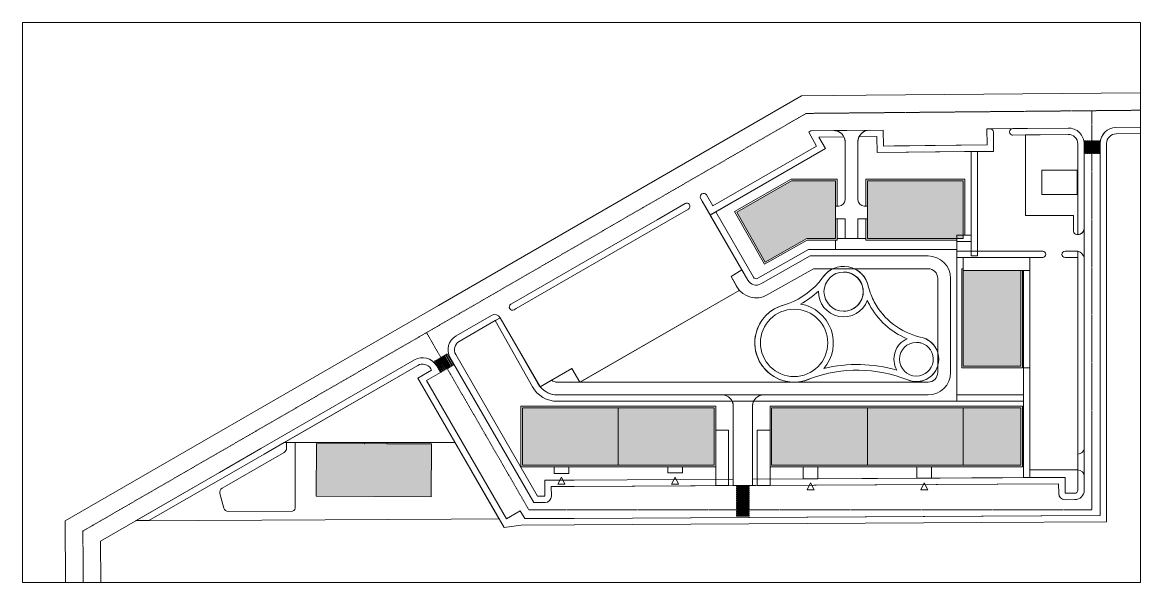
# Model space of a CAD drawing. Header units: millimetres. Extents: x 18162 to 7085488, y 72188 to 247925.
# Drawn here: x 4367443 to 4717493, y 72524 to 247925 of the extents above; entities that cross this region are included whole.
import ezdxf

# ---------------------------------------------------------------- set-up
doc = ezdxf.new("R2010")
doc.units = ezdxf.units.MM
doc.header["$MEASUREMENT"] = 0
doc.linetypes.add('Hidden Line', pattern=[317.5, 211.666667, -105.833333])
doc.layers.add('RENDER_REAL (5)_3_00 ET', color=7, linetype='Continuous')
doc.layers.add('RENDER_REAL (5)_3_Drawing & Figure', color=7, linetype='Continuous')

msp = doc.modelspace()

# ---------------------------------------------------------------- hatches: boundary and pattern name
at = {"layer": 'RENDER_REAL (5)_3_Drawing & Figure', "linetype": 'Continuous', "lineweight": 0}
for points in [[(4621977.5, 198287.8), (4608217.1, 198287.8), (4591039.9, 188519.2), (4599938.2, 172872.4), (4612977.4, 180287.8), (4621977.5, 180287.8)], [(4661977.5, 198287.8), (4631977.5, 198287.8), (4631977.5, 180287.8), (4661977.5, 180287.8)], [(4679977.5, 170288.2), (4661977.5, 170288.2), (4661977.5, 140288.2), (4679977.5, 140288.2)], [(4553977.5, 109288.6), (4553977.5, 127288.6), (4523977.5, 127288.6), (4523977.5, 109288.6)], [(4583977.5, 109288.6), (4583977.5, 127288.6), (4553977.5, 127288.6), (4553977.5, 109288.6)], [(4631977.5, 109288.6), (4631977.5, 127288.6), (4601977.5, 127288.6), (4601977.5, 109288.6)], [(4661977.5, 109288.6), (4661977.5, 127288.6), (4631977.5, 127288.6), (4631977.5, 109288.6)], [(4661977.5, 127288.6), (4661977.5, 109288.6), (4679977.5, 109288.6), (4679977.5, 127288.6)], [(4495497.9, 115933.7), (4459498.2, 116077.3), (4459432.4, 99577.4), (4495432.1, 99433.8)]]:
    msp.add_hatch(color=27, dxfattribs=at).paths.add_polyline_path(points)

# ---------------------------------------------------------------- linework, layer by layer
at = {"layer": 'RENDER_REAL (5)_3_00 ET', "color": 7, "linetype": 'Continuous', "lineweight": 5, "flags": 128}
msp.add_lwpolyline([(4717493.3, 225912.6), (4631585.3, 225101.1), (4611287.8, 224909.4), (4497690.4, 159308.9), (4484700.7, 151807.6), (4380872.4, 91848.6), (4380997.7, 72524.1)], dxfattribs=at)
at = {"layer": 'RENDER_REAL (5)_3_00 ET', "color": 8, "linetype": 'Hidden Line', "lineweight": 13, "flags": 128}
for points in [[(4717493.3, 220412.3), (4631637.3, 219601.3), (4612785.9, 219423.3), (4500440.8, 154546), (4487451.2, 147044.7), (4386393, 88685.5), (4386497.8, 72524.1)], [(4493946, 150795.4), (4525959.4, 95359.2), (4702193.4, 95359.2), (4702193.4, 220267.8)]]:
    msp.add_lwpolyline(points, dxfattribs=at)
at = {"layer": 'RENDER_REAL (5)_3_00 ET', "color": 7, "linetype": 'Continuous', "lineweight": 5, "flags": 128}
for points in [[(4391998, 72524.1), (4391913.6, 85522.3), (4429127.9, 107012.9), (4442117.6, 114514.2), (4490201.7, 142281.9, -0.41421356), (4497032, 140452.4), (4498282.2, 138287.5), (4493952.3, 135787), (4518956.6, 92488.2), (4523286.5, 94988.7), (4524689.5, 92559), (4540169.5, 92643.6), (4540223.9, 92643.9), (4704834.1, 93543.4), (4704832.4, 210013.3, -0.41093742), (4709776.3, 215013.1), (4717493.3, 215099.6)], [(4717493.3, 215099.6), (4709776.3, 215013.1, 0.40329022), (4704834.1, 210144.5), (4704834.1, 202074.7), (4704834.1, 93538.2), (4667706, 93337.1), (4540223.9, 92643.9), (4540169.5, 92643.6), (4524689.5, 92559), (4523286.5, 94988.7), (4518956.6, 92488.2), (4493952.3, 135787), (4498282.2, 138287.5), (4497032, 140452.4, 0.41421356), (4490201.7, 142281.9), (4442117.6, 114514.2), (4429127.9, 107012.9), (4403070.6, 91965.2), (4407069.9, 91965.2), (4430128.1, 105280.9), (4443117.7, 112782.2), (4491201.8, 140549.9, -0.41421356), (4495300, 139452.2), (4495550.1, 139019.3), (4491220.2, 136518.8), (4518224.8, 89756.1), (4523538.6, 90552.7), (4540180.4, 90643.6), (4540234.8, 90643.9), (4667706, 91340.5), (4706834.1, 91554.3), (4706832.5, 202074.7), (4706832.4, 210013.3, -0.41093742), (4709798.7, 213013.2), (4717493.3, 213099.5)]]:
    msp.add_lwpolyline(points, format="xyb", dxfattribs=at)
for points in [[(4694776.3, 214844.9, -0.41749732), (4699832.4, 209845.3), (4699833.9, 104489), (4699834, 101499.8, -0.4126183), (4696850.4, 98499.8), (4693861.2, 98483.5, -0.41421356), (4691850.3, 100472.6), (4691834, 103468), (4540169.3, 102643.7), (4533022.3, 102608.9), (4533038.7, 99604.7, -0.41421356), (4531049.6, 97593.8), (4527566.8, 97574.8), (4501361.9, 142952.8, -0.41421356), (4503191.3, 149783.1), (4514299.6, 156198, -0.41420588), (4517031.7, 155466.2), (4529545.6, 133823.6), (4539492.6, 139567.8), (4541993, 135237.9), (4591786.6, 163992.8), (4589286.2, 168322.7), (4592693.7, 170420.6), (4580248, 191972.4), (4579747.9, 192838.4, -0.39359746), (4580177.4, 194241.2, -0.39359745), (4581607.2, 193912.1), (4583607.5, 190448.2), (4616081.6, 209201.4), (4613581.2, 213531.3), (4614293, 213942.4), (4636900.7, 214195.9), (4636956.8, 209196.2), (4640296.6, 209233.6), (4669454.7, 209560.6), (4669398.7, 214560.3)], [(4671420.6, 213571.7, 0.41750165), (4670409.4, 214571.6), (4669398.7, 214560.3), (4669454.7, 209560.6), (4636956.8, 209196.2), (4636900.7, 214195.9), (4614293, 213942.4), (4613581.2, 213531.3), (4616081.6, 209201.4), (4583607.5, 190448.2), (4581607.2, 193912.1, 0.93150227), (4579747.9, 192838.4), (4580248, 191972.4), (4582748.4, 187642.6), (4618813.7, 208469.6), (4616792.2, 211970.3), (4624623.3, 212058.1, 0.28666972), (4621478, 214022.9), (4632476.6, 214146.2, 0.28502426), (4629320.7, 212110.7), (4634923.2, 212173.6), (4634979.3, 207173.9), (4671476.7, 207583.2), (4671420.6, 212582.8)], [(4632476.6, 214146.2), (4621478, 214022.9, -0.41421356), (4624978, 210522.9), (4624978, 192387.8, -0.41421356), (4622978, 190387.8), (4621977.5, 190387.8), (4621977.5, 186387.8), (4624978, 186387.8), (4624978, 180287.8), (4628978, 180287.8), (4628978, 186387.8), (4631977.5, 186387.8), (4631977.5, 190387.8), (4630978, 190387.8, -0.41421356), (4628978, 192387.8), (4628978, 210522.9, -0.41421356)], [(4676477.5, 213650.8, -0.4109331), (4677466.3, 214650.8), (4670409.4, 214571.6, -0.41750165), (4671420.6, 213571.7), (4671420.6, 212582.8), (4671420.6, 207508), (4666477.5, 207508), (4666477.5, 185008), (4666477.5, 176288.2), (4686832.8, 176288.2, -1), (4686832.8, 174288.2), (4682832.8, 174288.2), (4682832.8, 107788.2), (4697832.8, 107788.2, -0.41420924), (4699833.9, 105788.2), (4699833.8, 114788.2, -0.41421789), (4697833.8, 112788.2), (4697832.8, 174288.2), (4693832.8, 174288.2, -1), (4693832.8, 176288.2), (4696477.5, 176288.2), (4697832.9, 176288.2, -0.26555959), (4699832.9, 174288.2), (4699832.8, 183508, -0.41421668), (4697832.8, 181508), (4697477.5, 181508, -0.41421356), (4696477.5, 182508), (4696477.5, 187508), (4681477.5, 187508), (4681477.5, 207508), (4681476.3, 212695.6), (4677476.8, 212650.8, -0.41421356), (4676477.5, 213582.8)], [(4699832.4, 209845.3, 0.41749732), (4694776.3, 214844.9), (4677466.3, 214650.8, 0.4109331), (4676477.5, 213650.8), (4676477.5, 213582.8, 0.40048949), (4677431.3, 212650.2), (4694798.7, 212845, -0.41749732), (4697832.4, 209845.2), (4697832.8, 181508, 0.41283602), (4699832.8, 183498.6)], [(4624978, 210522.9, 0.11400643), (4624623.3, 212058.1), (4616792.2, 211970.3), (4618813.7, 208469.6), (4584481.7, 188643.5), (4596306.9, 168166.4, 0.41227876), (4597667.2, 167797.2), (4613506.3, 176787.8), (4621977.5, 176787.8), (4621977.5, 179787.8), (4613109.6, 179787.8), (4599750.7, 172190.6), (4590358.1, 188706.6), (4608084.9, 198787.8), (4622477.5, 198787.8), (4622477.5, 190387.8), (4622978, 190387.8, 0.41421356), (4624978, 192387.8)], [(4634979.3, 207173.9), (4634923.2, 212173.6), (4629320.7, 212110.7, 0.11554764), (4628978, 210522.9), (4628978, 192387.8, 0.41421356), (4630978, 190387.8), (4631477.5, 190387.8), (4631477.5, 198787.8), (4662477.5, 198787.8), (4662477.5, 181287.8), (4664477.5, 181287.8), (4664477.5, 207504.7)], [(4697832.4, 209845.2, 0.41749732), (4694798.7, 212845), (4681476.3, 212695.6), (4681477.5, 207508), (4681477.5, 187508), (4696477.5, 187508), (4696477.5, 182508, 0.41421356), (4697477.5, 181508), (4697832.8, 181508)], [(4574917.9, 191204, -1.00007436), (4575918.1, 189472), (4568881.9, 185408.8), (4522065.5, 158373.1), (4521361.6, 157966.6, -0.99996437), (4520361.4, 159698.6), (4522797.3, 161105.2), (4566149.8, 186140.5)], [(4575918.1, 189472, 1.00007436), (4574917.9, 191204), (4566149.8, 186140.5), (4522797.3, 161105.2), (4520361.4, 159698.6, 0.99996436), (4521361.6, 157966.6), (4522065.5, 158373.1), (4568881.9, 185408.8)], [(4596306.9, 168166.4), (4584481.7, 188643.6), (4582777.9, 187594.6), (4594574.9, 167166.3, 0.41227876), (4598655.9, 166058.7), (4614035.3, 174787.8), (4650977.5, 174787.8, -0.41421356), (4657977.5, 167787.8), (4657977.5, 138288.6, -0.41421356), (4650977.5, 131288.6), (4534934.3, 131288.6, -0.27082864), (4528834.8, 134853.9), (4517031.7, 155466.2), (4515447.5, 154551.3), (4527092.1, 133872.5, 0.27082864), (4534934.3, 129288.6), (4659977.5, 129288.6), (4659977.5, 176787.8), (4613506.3, 176787.8), (4597667.2, 167797.2, -0.41227876)], [(4697832.9, 176288.2), (4697833.9, 104489), (4697834, 101499.8, -0.4126183), (4696839.4, 100499.8), (4693850.3, 100483.5), (4693823, 105478.8), (4595977.5, 104947.1), (4595977.5, 102947), (4691834, 103468), (4691850.3, 100472.6, 0.41421356), (4693861.2, 98483.5), (4696850.4, 98499.8, 0.4126183), (4699834, 101499.8), (4699833.9, 104489), (4699832.9, 174288.3, 0.26555848), (4697832.9, 176288.2)], [(4659977.5, 176288.2), (4659977.5, 174288.2), (4686832.8, 174288.2, 1), (4686832.8, 176288.2)], [(4693832.8, 174288.2), (4697832.9, 174288.2), (4697832.9, 176288.2), (4693832.8, 176288.2, 1)], [(4594574.9, 167166.3), (4592695.1, 170421.5), (4589287.6, 168323.5), (4591111, 165165.9, 0.41227876), (4600633.3, 162581.7), (4615093.1, 170787.8), (4650977.5, 170787.8, -0.41421356), (4653977.5, 167787.8), (4653977.5, 138288.6, -0.41421356), (4650977.5, 135288.6), (4534934.3, 135288.6, -0.1628761), (4533128.7, 135892.8), (4529544, 133822.6, 0.22333281), (4534934.3, 131288.6), (4650977.5, 131288.6, 0.41421356), (4657977.5, 138288.6), (4657977.5, 167787.8, 0.41421356), (4650977.5, 174787.8), (4614035.3, 174787.8), (4598655.9, 166058.7, -0.41227876)], [(4632319.3, 164959.3, 0.68954261), (4617815.1, 167800, -0.14355144), (4607248, 159930, -0.01351085), (4606050.1, 159522.4, 1.09728035), (4614131.2, 136401.9, -0.18817369), (4644629.2, 135969.9, 1.11649193), (4648463.4, 149404.3, -0.21579469), (4634132.7, 160404.8, -0.05612627)], [(4615093.1, 170787.8), (4600633.3, 162581.7, -0.41227876), (4591111, 165165.9), (4589287.6, 168323.5), (4591786.6, 163992.8), (4542080.8, 135288.6), (4608868.4, 135288.6, -0.8797477), (4606050.1, 159522.4, 0.01351085), (4607248, 159930, 0.14355144), (4617815.1, 167800, -0.14548483), (4621187.6, 170787.8)], [(4624527, 157471.9, -1), (4624527, 169770.7, -1)], [(4624527, 169770.7, 1), (4624527, 157471.9, 0.46108847), (4630600.4, 164584.9, -0.01087574), (4630354.6, 165584.4, 0.32194961)], [(4650977.5, 170787.8), (4627866.4, 170787.8, -0.24595985), (4632319.3, 164959.3, 0.05612627), (4634132.7, 160404.8, 0.21579469), (4648463.4, 149404.3, -0.27977836), (4653977.5, 144629.6), (4653977.5, 167787.8, 0.41421356)], [(4618311.1, 139533, 0.58581188), (4611036.7, 159718.2, 0.06905185), (4616622.7, 163803.9, 0.84641423), (4631940.2, 160872.8, 0.01529392), (4632583.3, 159576.4, 0.17338822), (4644386.8, 148876.5, 0.43931114), (4641156, 139041.8, 0.13298979)], [(4616622.7, 163803.9, -0.06905185), (4611036.7, 159718.2, -0.58581188), (4618311.1, 139533, -0.13298979), (4641156, 139041.8, -0.43931114), (4644386.8, 148876.5, -0.17338822), (4632583.3, 159576.4, -0.01529392), (4631940.2, 160872.8, -0.84641423)], [(4609015.9, 137044.7, -1), (4609015.9, 158128.3, -1)], [(4609015.9, 158128.3, 1), (4609015.9, 137044.7, 1)], [(4517031.7, 155466.2, 0.41421356), (4514299.6, 156198), (4503191.3, 149783.1, 0.41421356), (4501361.9, 142952.8), (4527566.8, 97574.8), (4531049.6, 97593.8, 0.41421356), (4533038.7, 99604.7), (4533022.3, 102608.9), (4540169.3, 102643.7), (4594788.1, 102940.6), (4589977.5, 102940.6), (4589977.5, 104914.5), (4540158.9, 104643.7), (4531011.3, 104599.1), (4531038.7, 99593.8), (4528717.8, 99581.1), (4503093.8, 143953, -0.41421356), (4504191.5, 148051.2)], [(4515447.5, 154551.3), (4504191.5, 148051.2, 0.41421356), (4503093.8, 143953), (4528717.8, 99581.1), (4531038.7, 99593.8), (4531011.3, 104599.1), (4540158.9, 104643.7), (4589977.5, 104914.5), (4589977.5, 127788.6, 0.11118252), (4589639.8, 129288.6), (4534934.3, 129288.6, -0.27082864), (4527092.1, 133872.5)], [(4647287.9, 137204.5, -1), (4647287.9, 147746.3, -0.03969797), (4648121, 147680.1, 0.00622897), (4648697, 147554.5, -0.87308713)], [(4648121, 147680.1, 0.03969797), (4647287.9, 147746.3, 1), (4647287.9, 137204.5, 0.87308713), (4648697, 147554.5, -0.00622897)], [(4491201.8, 140549.9), (4449445.3, 116436.2), (4455519.9, 116436.2), (4474519.9, 116436.2), (4481519.9, 116436.2), (4500519.9, 116436.2), (4502817.5, 116436.2), (4491220.2, 136518.8), (4495550.1, 139019.3), (4495300, 139452.2, 0.41421356)], [(4653977.5, 140288.2, -0.4353158), (4644629.2, 135969.9, 0.18817369), (4614131.2, 136401.9, -0.10461825), (4609163.4, 135288.6), (4650977.5, 135288.6, 0.41421356), (4653977.5, 138288.6)], [(4541963.7, 135288.6), (4539492.6, 139567.8), (4533128.7, 135892.8, 0.1628761), (4534934.3, 135288.6)], [(4586477.5, 131288.6, -0.41421356), (4589977.5, 127788.6), (4589977.5, 102940.6), (4595977.5, 102940.6), (4595977.5, 127788.6, -0.41421356), (4599477.5, 131288.6)], [(4659977.5, 129288.6), (4596315.3, 129288.6, 0.11118252), (4595977.5, 127788.6), (4595977.5, 104947.1), (4681877.6, 105413.9), (4680832.8, 105413.9), (4680832.8, 129288.6)], [(4452832, 113748.4), (4452832, 116436.2), (4450165.6, 116436.2), (4450165.6, 114614.3, -0.26792274), (4449415.7, 113315.3), (4444461.9, 110454.6), (4431472.3, 102953.3), (4429963.8, 102082.2, 0.34196071), (4429268.6, 100381.8), (4430522.3, 95867.4, 0.33821705), (4431974.6, 94768.8), (4452050, 94862, 0.41288682), (4452833.2, 96353.4), (4452832, 107124.1)], [(4682832.8, 107788.2), (4682832.8, 105419.1), (4693823, 105478.8), (4693850.3, 100483.5), (4696839.4, 100499.8, 0.4126183), (4697834, 101499.8), (4697833.9, 104489), (4697833.9, 107788.2)]]:
    msp.add_lwpolyline(points, format="xyb", close=True, dxfattribs=at)
for points in [[(4664477.5, 207508), (4664477.5, 174788.2), (4666477.5, 174788.2), (4666477.5, 207508)], [(4624978, 180287.8), (4624978, 186387.8), (4622477.5, 186387.8), (4622477.5, 180287.8)], [(4628978, 186387.8), (4628978, 180287.8), (4631477.5, 180287.8), (4631477.5, 186387.8)], [(4631477.5, 180287.8), (4622477.5, 180287.8), (4622477.5, 179787.8), (4621977.5, 179787.8), (4621977.5, 176787.8), (4659977.5, 176787.8), (4659977.5, 179287.8), (4659977.5, 179787.8), (4631477.5, 179787.8)], [(4659977.5, 181287.8), (4659977.5, 179287.8), (4664477.5, 179287.8), (4664477.5, 181287.8)], [(4664477.5, 176288.2), (4664477.5, 179287.8), (4659977.5, 179287.8), (4659977.5, 176288.2)], [(4661977.5, 174288.2), (4659977.5, 174288.2), (4659977.5, 131288.6), (4680832.8, 131288.6), (4680832.8, 139788.2), (4680832.8, 170288.2), (4680477.5, 170288.2), (4680477.5, 139788.2), (4661477.5, 139788.2), (4661477.5, 170788.2), (4661977.5, 170788.2)], [(4681105, 174288.2), (4661977.5, 174288.2), (4661977.5, 170288.2), (4681105, 170288.2), (4682855, 170288.2), (4682855, 174288.2)], [(4682832.8, 170288.2), (4680832.8, 170288.2), (4680832.8, 139788.2), (4682832.8, 139788.2)], [(4682832.8, 105413.9), (4682832.8, 139788.2), (4680832.8, 139788.2), (4680832.8, 105413.9)], [(4659977.5, 131288.6), (4659977.5, 129288.6), (4680832.8, 129288.6), (4680832.8, 131288.6)], [(4584477.5, 108788.6), (4523477.5, 108788.6), (4523477.5, 127788.6), (4584477.5, 127788.6)], [(4661477.5, 127788.6), (4662477.5, 127788.6), (4680477.5, 127788.6), (4680477.5, 108788.6), (4662477.5, 108788.6), (4661477.5, 108788.6), (4601477.5, 108788.6), (4601477.5, 127788.6)], [(4588477.5, 108161.1), (4588477.5, 120288.6), (4584477.5, 120288.6), (4584477.5, 108161.1), (4584477.5, 102913.5), (4588477.5, 102913.5)], [(4601477.5, 108161.1), (4601477.5, 120288.6), (4597477.5, 120288.6), (4597477.5, 108161.1), (4597477.5, 102981.1), (4601477.5, 102981.1)], [(4449445.3, 116436.2), (4443117.7, 112782.2), (4430128.1, 105280.9), (4407069.9, 91965.2), (4403070.6, 91965.2), (4402971.2, 91907.9), (4501719.9, 92440.1), (4516628.5, 92520.4), (4502817.5, 116436.2), (4500519.9, 116436.2), (4481519.9, 116436.2), (4481519.9, 115989.4), (4495497.9, 115933.7), (4495432.1, 99433.8), (4459432.4, 99577.4), (4459498.2, 116077.3), (4474519.9, 116017.3), (4474519.9, 116436.2), (4455519.9, 116436.2)], [(4533877.5, 108788.6), (4533877.5, 106692.8), (4538477.5, 106692.8), (4538477.5, 108788.6)], [(4574077.5, 108788.6), (4569477.5, 108788.6), (4569477.5, 106899.1), (4574077.5, 106899.1)], [(4611877.5, 108788.6), (4611877.5, 105042.4), (4616477.5, 105042.4), (4616477.5, 108788.6)], [(4652077.5, 108788.6), (4647477.5, 108788.6), (4647477.5, 105235.3), (4652077.5, 105235.3)]]:
    msp.add_lwpolyline(points, close=True, dxfattribs=at)
at = {"layer": 'RENDER_REAL (5)_3_Drawing & Figure', "color": 7, "linetype": 'Continuous', "lineweight": 13, "flags": 128}
msp.add_lwpolyline([(4367443.3, 72524.1), (4717493.3, 72524.1), (4717493.3, 247925.2), (4367443.3, 247925.2)], close=True, dxfattribs=at)
at = {"layer": 'RENDER_REAL (5)_3_Drawing & Figure', "color": 7, "linetype": 'Continuous', "lineweight": 5, "flags": 128}
for points in [[(4700082.4, 206852.7), (4700382.4, 206853.1), (4700377.7, 210853.1), (4700077.7, 210852.7)], [(4700682.4, 206853.4), (4700982.4, 206853.8), (4700977.7, 210853.8), (4700677.7, 210853.4)], [(4701282.4, 206854.1), (4701582.4, 206854.5), (4701577.7, 210854.5), (4701277.7, 210854.1)], [(4701882.4, 206854.8), (4702182.4, 206855.2), (4702177.7, 210855.2), (4701877.7, 210854.8)], [(4702482.4, 206855.6), (4702782.4, 206855.9), (4702777.7, 210855.9), (4702477.7, 210855.5)], [(4703082.4, 206856.3), (4703382.4, 206856.6), (4703377.7, 210856.6), (4703077.7, 210856.3)], [(4703682.4, 206857), (4703982.4, 206857.3), (4703977.7, 210857.3), (4703677.7, 210857)], [(4704282.4, 206857.7), (4704582.4, 206858), (4704577.7, 210858), (4704277.7, 210857.7)], [(4686518, 194070.7), (4697580.1, 194070.7), (4697580.1, 201656.1), (4686518, 201656.1)], [(4621977.5, 198287.8), (4608217.1, 198287.8), (4591039.9, 188519.2), (4599938.2, 172872.4), (4612977.4, 180287.8), (4621977.5, 180287.8)], [(4661977.5, 198287.8), (4631977.5, 198287.8), (4631977.5, 180287.8), (4661977.5, 180287.8)], [(4679977.5, 170288.2), (4661977.5, 170288.2), (4661977.5, 140288.2), (4679977.5, 140288.2)], [(4501096.6, 139912.7), (4501356.4, 140062.8), (4499356.1, 143526.7), (4499096.3, 143376.7)], [(4501616.2, 140212.8), (4501876, 140362.8), (4499875.6, 143826.7), (4499615.9, 143676.7)], [(4502135.8, 140512.9), (4502395.6, 140662.9), (4500395.2, 144126.8), (4500135.4, 143976.8)], [(4498498.7, 138412.5), (4498758.5, 138562.5), (4496758.1, 142026.4), (4496498.3, 141876.4)], [(4499018.3, 138712.5), (4499278.1, 138862.6), (4497277.7, 142326.5), (4497017.9, 142176.4)], [(4499537.9, 139012.6), (4499797.6, 139162.6), (4497797.3, 142626.5), (4497537.5, 142476.5)], [(4500057.4, 139312.6), (4500317.2, 139462.7), (4498316.9, 142926.6), (4498057.1, 142776.6)], [(4500577, 139612.7), (4500836.8, 139762.7), (4498836.5, 143226.6), (4498576.7, 143076.6)], [(4553977.5, 109288.6), (4553977.5, 127288.6), (4523977.5, 127288.6), (4523977.5, 109288.6)], [(4583977.5, 109288.6), (4583977.5, 127288.6), (4553977.5, 127288.6), (4553977.5, 109288.6)], [(4631977.5, 109288.6), (4631977.5, 127288.6), (4601977.5, 127288.6), (4601977.5, 109288.6)], [(4661977.5, 109288.6), (4661977.5, 127288.6), (4631977.5, 127288.6), (4631977.5, 109288.6)], [(4661977.5, 127288.6), (4661977.5, 109288.6), (4679977.5, 109288.6), (4679977.5, 127288.6)], [(4495497.9, 115933.7), (4459498.2, 116077.3), (4459432.4, 99577.4), (4495432.1, 99433.8)], [(4536177.5, 105518.7), (4535077.5, 103318.7), (4537277.5, 103318.7)], [(4571777.5, 105518.7), (4570677.5, 103318.7), (4572877.5, 103318.7)], [(4594980.6, 102374.6), (4594980.3, 102674.6), (4590980.3, 102669.9), (4590980.6, 102369.9)], [(4594981.3, 101774.6), (4594981, 102074.6), (4590981, 102069.9), (4590981.3, 101769.9)], [(4614177.5, 103753.6), (4613077.5, 101553.6), (4615277.5, 101553.6)], [(4649777.5, 103753.6), (4648677.5, 101553.6), (4650877.5, 101553.6)], [(4594982, 101174.6), (4594981.7, 101474.6), (4590981.7, 101469.9), (4590982, 101169.9)], [(4594982.7, 100574.6), (4594982.4, 100874.6), (4590982.4, 100869.9), (4590982.7, 100569.9)], [(4594983.4, 99974.6), (4594983.1, 100274.6), (4590983.1, 100269.9), (4590983.4, 99969.9)], [(4594984.1, 99374.6), (4594983.8, 99674.6), (4590983.8, 99669.9), (4590984.1, 99369.9)], [(4594984.8, 98774.6), (4594984.5, 99074.6), (4590984.5, 99069.9), (4590984.8, 98769.9)], [(4594985.5, 98174.6), (4594985.2, 98474.6), (4590985.2, 98469.9), (4590985.5, 98169.9)], [(4594981, 97574.6), (4594980.6, 97874.6), (4590980.6, 97869.9), (4590981, 97569.9)], [(4594981.7, 96974.6), (4594981.3, 97274.6), (4590981.3, 97269.9), (4590981.7, 96969.9)], [(4594982.4, 96374.6), (4594982, 96674.6), (4590982, 96669.9), (4590982.4, 96369.9)], [(4594983.1, 95774.6), (4594982.7, 96074.6), (4590982.7, 96069.9), (4590983.1, 95769.9)], [(4594983.8, 95174.6), (4594983.4, 95474.6), (4590983.4, 95469.9), (4590983.8, 95169.9)], [(4594984.5, 94574.6), (4594984.1, 94874.6), (4590984.1, 94869.9), (4590984.5, 94569.9)], [(4594985.2, 93974.6), (4594984.8, 94274.6), (4590984.8, 94269.9), (4590985.2, 93969.9)], [(4594985.9, 93374.6), (4594985.5, 93674.6), (4590985.5, 93669.9), (4590985.9, 93369.9)]]:
    msp.add_lwpolyline(points, close=True, dxfattribs=at)

doc.saveas('drawing.dxf')
